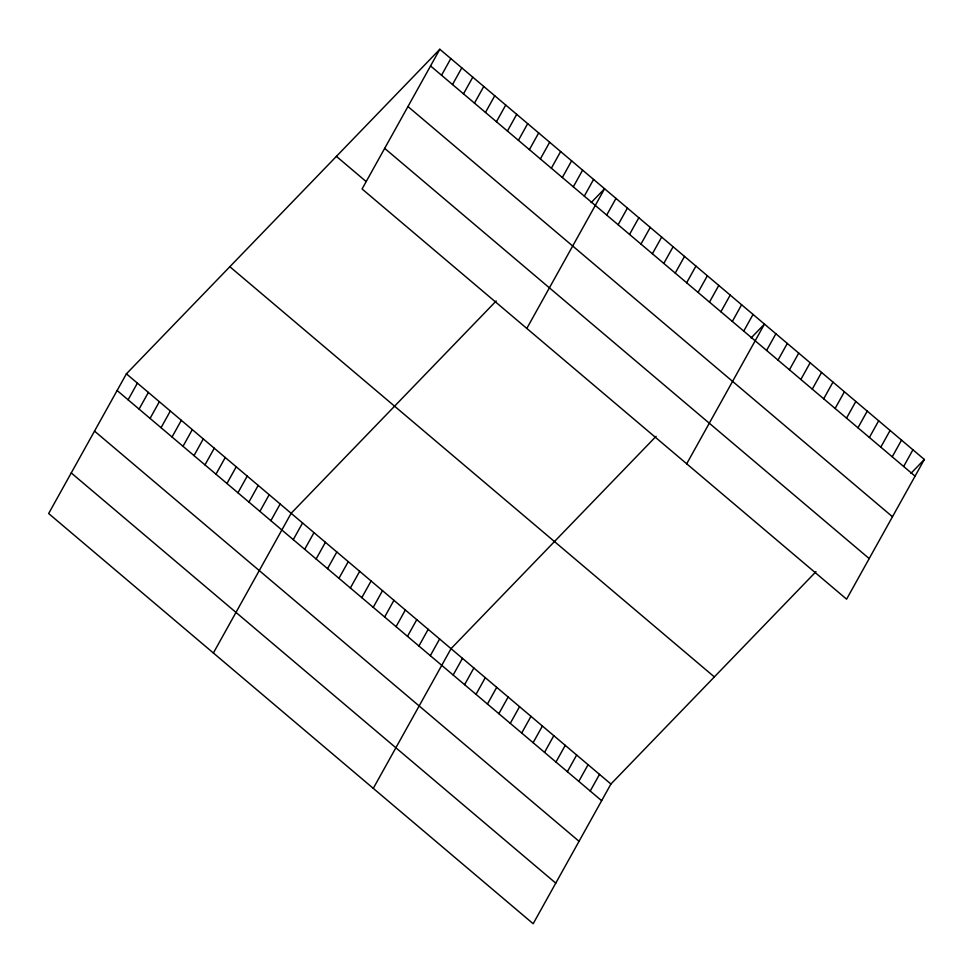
<?xml version="1.0" encoding="UTF-8"?>
<svg xmlns="http://www.w3.org/2000/svg" width="973" height="973" viewBox="0 0 973 973"><rect width="100%" height="100%" fill="white"/><g stroke="black" fill="none" stroke-linecap="round" stroke-linejoin="round"><path stroke-width="1.46" d="M439.832 49.27L362.078 188.969L846.595 599.173L924.35 459.463L439.832 49.27L126.405 373.827L48.65 513.537L533.168 923.73L610.922 784.031L815.982 571.686M128.108 399.806L137.388 383.119M139.09 409.098L148.37 392.423M150.073 418.402L159.353 401.715M161.056 427.694L170.336 411.02M172.039 436.999L181.319 420.312M183.021 446.291L192.301 429.616M194.004 455.595L203.284 438.908M204.987 464.887L214.267 448.212M215.97 474.192L225.249 457.505M441.535 75.249L450.815 58.562M226.952 483.484L236.232 466.809M452.518 84.542L461.798 67.867M237.935 492.788L247.215 476.101M463.501 93.846L472.781 77.159M248.918 502.08L258.198 485.405M474.483 103.138L483.763 86.463M259.9 511.384L269.18 494.698M485.466 112.442L494.746 95.755M270.871 520.677L280.163 503.99M496.449 121.734L505.729 105.048M213.379 653.005L291.146 513.294L496.206 300.949M507.432 131.039L516.712 114.352M293.274 539.65L302.567 522.963M518.414 140.331L527.694 123.644M304.695 549.319L313.987 532.632M529.397 149.635L538.677 132.948M316.116 558.989L325.408 542.302M540.38 158.927L549.66 142.24M327.536 568.658L336.828 551.971M551.35 168.232L560.643 151.545M338.957 578.327L348.249 561.64M562.333 177.524L571.625 160.837M573.316 186.816L582.608 170.141M350.377 587.996L359.669 571.309M584.299 196.12L593.591 179.433M361.81 597.665L371.09 580.978M526.807 328.436L604.574 188.738L591.158 202.615M373.231 607.334L382.511 590.647M606.702 215.082L615.994 198.407M384.651 617.004L393.931 600.317M618.123 224.751L627.415 208.076M396.072 626.661L405.352 609.986M629.543 234.42L638.835 217.745M407.492 636.33L416.772 619.655M640.964 244.089L650.256 227.414M418.913 645.999L428.193 629.324M652.384 253.758L661.676 237.084M430.334 655.668L439.614 638.993M663.805 263.428L673.097 246.753M373.279 788.373L451.034 648.663L656.094 436.318M675.226 273.097L684.518 256.422M453.175 675.007L462.455 658.332M686.646 282.766L695.938 266.091M464.595 684.676L473.875 668.001M698.067 292.435L707.359 275.76M476.016 694.345L485.296 677.67M709.487 302.104L718.779 285.43M487.437 704.014L496.716 687.339M720.908 311.774L730.2 295.099M498.857 713.683L508.137 697.009M732.328 321.443L741.621 304.768M510.278 723.353L519.558 706.678M743.749 331.112L753.041 314.437M521.698 733.022L530.978 716.347M686.695 463.805L764.462 324.106L751.059 337.984M533.119 742.691L542.399 726.016M766.59 350.45L775.882 333.775M544.539 752.36L553.819 735.685M778.011 360.119L787.303 343.445M555.96 762.029L565.24 745.354M789.431 369.789L798.724 353.114M567.381 771.698L576.661 755.024M800.852 379.458L810.144 362.783M578.801 781.368L588.081 764.693M812.273 389.127L821.565 372.44M590.222 791.037L599.502 774.362M823.693 398.796L832.985 382.109M835.114 408.465L844.406 391.778M846.534 418.135L855.826 401.448M857.955 427.804L867.247 411.117M869.388 437.473L878.668 420.786M880.808 447.142L890.088 430.455M892.229 456.811L901.509 440.124M903.649 466.481L912.929 449.794M910.947 473.352L924.35 459.463M430.553 65.945L915.07 476.15M407.955 106.543L892.472 516.748M384.676 148.37L869.181 558.575M336.403 156.373L366.055 181.477M229.847 266.724L714.352 676.916M126.405 373.827L610.922 784.031M117.125 390.514L601.642 800.706M94.527 431.112L579.044 841.304M71.248 472.939L555.765 883.131"/></g></svg>
